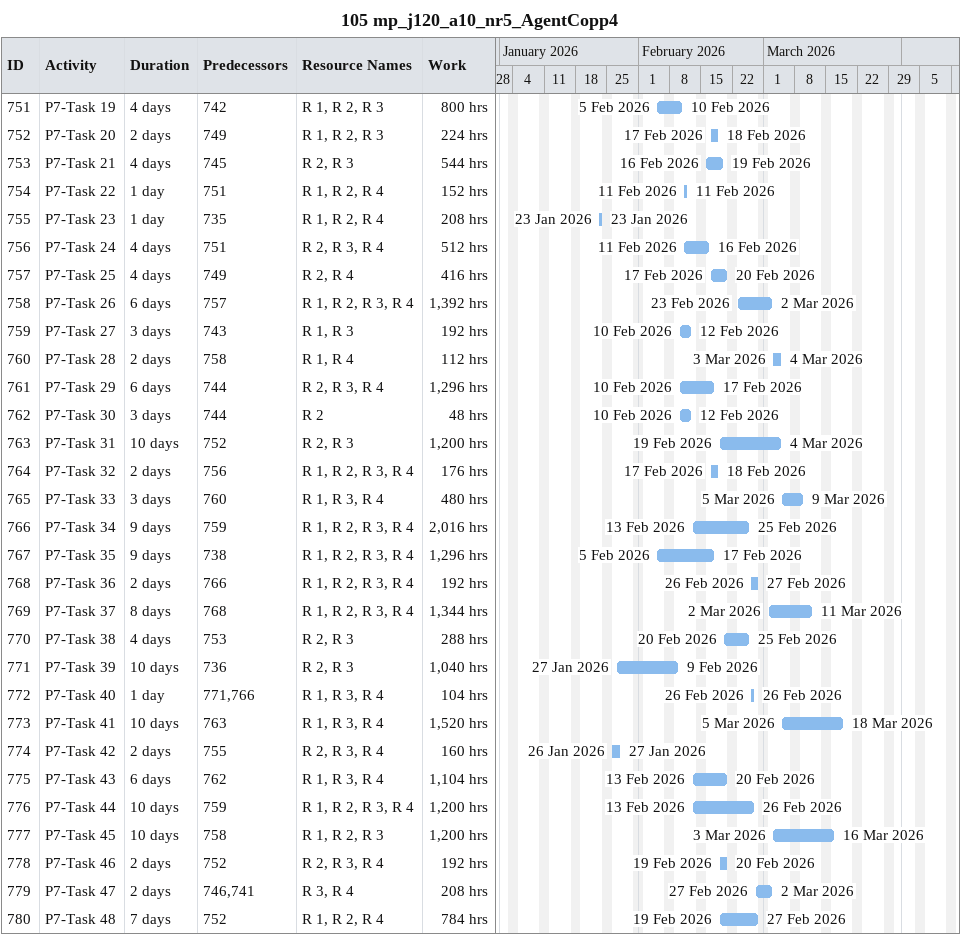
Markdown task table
105 mp_j120_a10_nr5_AgentCopp4

| ID | Task | Duration | Start | Finish | Predecessors | Resources | Work (h) |
|---|---|---|---|---|---|---|---|
| 751 | P7-Task 19 | 4d | 2026-02-05 | 2026-02-10 | 742 | R 1, R 2, R 3 | 800 |
| 752 | P7-Task 20 | 2d | 2026-02-17 | 2026-02-18 | 749 | R 1, R 2, R 3 | 224 |
| 753 | P7-Task 21 | 4d | 2026-02-16 | 2026-02-19 | 745 | R 2, R 3 | 544 |
| 754 | P7-Task 22 | 1d | 2026-02-11 | 2026-02-11 | 751 | R 1, R 2, R 4 | 152 |
| 755 | P7-Task 23 | 1d | 2026-01-23 | 2026-01-23 | 735 | R 1, R 2, R 4 | 208 |
| 756 | P7-Task 24 | 4d | 2026-02-11 | 2026-02-16 | 751 | R 2, R 3, R 4 | 512 |
| 757 | P7-Task 25 | 4d | 2026-02-17 | 2026-02-20 | 749 | R 2, R 4 | 416 |
| 758 | P7-Task 26 | 6d | 2026-02-23 | 2026-03-02 | 757 | R 1, R 2, R 3, R 4 | 1392 |
| 759 | P7-Task 27 | 3d | 2026-02-10 | 2026-02-12 | 743 | R 1, R 3 | 192 |
| 760 | P7-Task 28 | 2d | 2026-03-03 | 2026-03-04 | 758 | R 1, R 4 | 112 |
| 761 | P7-Task 29 | 6d | 2026-02-10 | 2026-02-17 | 744 | R 2, R 3, R 4 | 1296 |
| 762 | P7-Task 30 | 3d | 2026-02-10 | 2026-02-12 | 744 | R 2 | 48 |
| 763 | P7-Task 31 | 10d | 2026-02-19 | 2026-03-04 | 752 | R 2, R 3 | 1200 |
| 764 | P7-Task 32 | 2d | 2026-02-17 | 2026-02-18 | 756 | R 1, R 2, R 3, R 4 | 176 |
| 765 | P7-Task 33 | 3d | 2026-03-05 | 2026-03-09 | 760 | R 1, R 3, R 4 | 480 |
| 766 | P7-Task 34 | 9d | 2026-02-13 | 2026-02-25 | 759 | R 1, R 2, R 3, R 4 | 2016 |
| 767 | P7-Task 35 | 9d | 2026-02-05 | 2026-02-17 | 738 | R 1, R 2, R 3, R 4 | 1296 |
| 768 | P7-Task 36 | 2d | 2026-02-26 | 2026-02-27 | 766 | R 1, R 2, R 3, R 4 | 192 |
| 769 | P7-Task 37 | 8d | 2026-03-02 | 2026-03-11 | 768 | R 1, R 2, R 3, R 4 | 1344 |
| 770 | P7-Task 38 | 4d | 2026-02-20 | 2026-02-25 | 753 | R 2, R 3 | 288 |
| 771 | P7-Task 39 | 10d | 2026-01-27 | 2026-02-09 | 736 | R 2, R 3 | 1040 |
| 772 | P7-Task 40 | 1d | 2026-02-26 | 2026-02-26 | 771, 766 | R 1, R 3, R 4 | 104 |
| 773 | P7-Task 41 | 10d | 2026-03-05 | 2026-03-18 | 763 | R 1, R 3, R 4 | 1520 |
| 774 | P7-Task 42 | 2d | 2026-01-26 | 2026-01-27 | 755 | R 2, R 3, R 4 | 160 |
| 775 | P7-Task 43 | 6d | 2026-02-13 | 2026-02-20 | 762 | R 1, R 3, R 4 | 1104 |
| 776 | P7-Task 44 | 10d | 2026-02-13 | 2026-02-26 | 759 | R 1, R 2, R 3, R 4 | 1200 |
| 777 | P7-Task 45 | 10d | 2026-03-03 | 2026-03-16 | 758 | R 1, R 2, R 3 | 1200 |
| 778 | P7-Task 46 | 2d | 2026-02-19 | 2026-02-20 | 752 | R 2, R 3, R 4 | 192 |
| 779 | P7-Task 47 | 2d | 2026-02-27 | 2026-03-02 | 746, 741 | R 3, R 4 | 208 |
| 780 | P7-Task 48 | 7d | 2026-02-19 | 2026-02-27 | 752 | R 1, R 2, R 4 | 784 |
